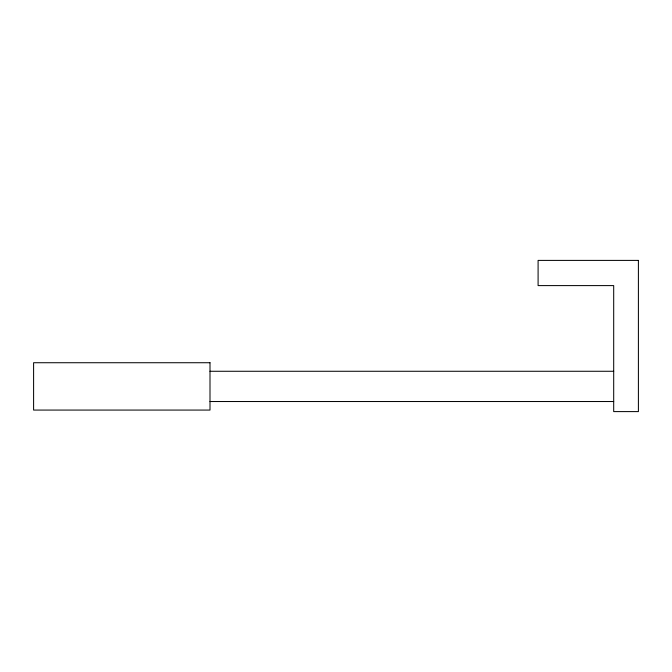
<?xml version="1.0" encoding="UTF-8"?>
<svg xmlns="http://www.w3.org/2000/svg" width="672" height="672" viewBox="0 0 672 672"><rect width="100%" height="100%" fill="white"/><g stroke="black" fill="none" stroke-linecap="round" stroke-linejoin="round"><path stroke-width="1.01" d="M210 371.272L613.696 371.272M210 401.528L613.696 401.528M638.4 260.4L538.096 260.4L538.096 285.6L613.696 285.6L613.696 411.6L638.4 411.6L638.4 260.4M210 362.729L33.6 362.729L33.6 410.071L210 410.071L210 362.729"/></g></svg>
